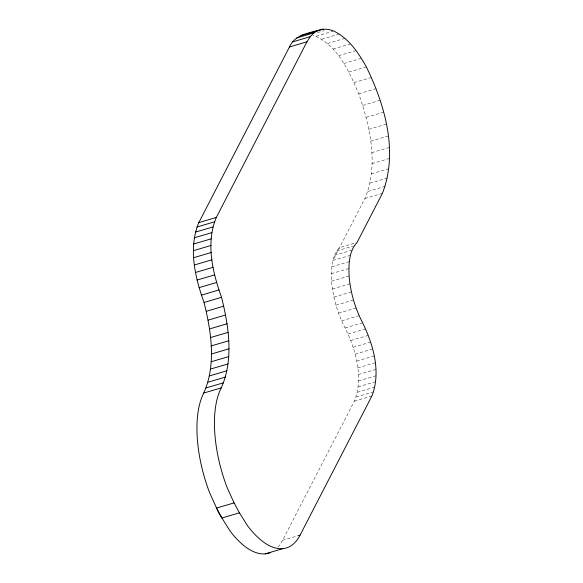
<?xml version="1.0" encoding="UTF-8"?>
<svg xmlns="http://www.w3.org/2000/svg" width="583" height="583" viewBox="0 0 583 583"><rect width="100%" height="100%" fill="white"/><g stroke="black" fill="none" stroke-linecap="round" stroke-linejoin="round"><path stroke-width="0.44" stroke-dasharray="2.92 2.19" d="M277.953 547.131A90.197 40.14 73.5 0 0 282.558 540.332L354.398 401.148C363.734 377.23 355.892 350.099 345.129 327.967C337.564 313.472 332.908 297.461 331.596 281.152C331.166 269.725 331.253 256.498 339.554 247.622L356.228 242.696M350.427 255.31L332.915 260.484L364.9 198.519C378.899 164.974 370.205 126.773 358.72 93.783C349.115 71.352 337.506 44.658 313.129 35.271M317.487 32.597L324.155 30.629M316.219 36.212L332.893 31.285M321.787 39.207L339.291 34.04M327.435 43.521L344.939 38.347M333.061 49.067L350.565 43.9M338.57 55.764L356.082 50.59M343.875 63.481L361.38 58.307M348.874 72.095L366.386 66.921M354.056 82.604L371.568 77.437M358.72 93.783L376.224 88.609M362.779 105.421L380.284 100.247M366.16 117.336L383.672 112.162M368.82 129.309L386.325 124.143M370.701 141.152L388.212 135.977M371.779 152.651L389.284 147.477M372.027 163.612L389.539 158.438M371.444 173.843L388.956 168.669M370.045 183.179L387.557 178.004M367.851 191.45L385.356 186.276M364.9 198.519L382.404 193.352M336.792 250.916L353.466 245.99M334.547 255.281L352.052 250.107M331.814 266.795L349.319 261.621M331.384 273.689L348.896 268.523M331.596 281.152L349.108 275.978M332.448 289.008L349.953 283.834M333.913 297.075L351.425 291.908M335.968 305.193L353.48 300.019M338.563 313.158L356.067 307.984M341.638 320.81L359.143 315.636M345.129 327.967L362.633 322.8M348.124 334.052L365.636 328.885M350.82 340.523L368.332 335.349M353.174 347.257L370.679 342.09M355.134 354.158L372.639 348.984M356.672 361.088L374.177 355.914M357.758 367.939L375.27 362.764M358.377 374.592L375.889 369.425M358.523 380.939L376.035 375.765M358.188 386.864L375.7 381.69M357.379 392.264L374.884 387.09M356.111 397.052L373.616 391.878M354.398 401.148L371.903 395.974M282.558 540.332L298.401 535.653"/><path stroke-width="0.87" d="M270.323 552.626A90.197 40.14 73.5 0 1 230.037 530.924L219.019 513.455L209.647 492.795A90.197 40.14 73.5 0 1 203.759 393.037C216.41 364.513 211.294 331.742 204.043 302.482C195.006 277.413 188.149 248.227 198.803 222.611L289.467 46.961C294.357 35.301 307.605 33.209 318.413 30.294C323.419 28.443 328.856 29.084 333.724 31.037C348.772 38.245 358.458 52.813 366.386 66.921C384.984 105.151 398.532 152.032 382.404 193.352L357.058 242.455C348.765 251.331 348.678 264.558 349.108 275.978C350.412 292.287 355.069 308.298 362.633 322.8C373.397 344.925 381.238 372.056 371.903 395.974L300.07 535.158L298.401 535.653M300.07 535.158A90.197 40.14 73.5 0 1 247.549 525.749L239.402 512.843L234.082 502.889L227.151 487.628A90.197 40.14 73.5 0 1 221.27 387.863C233.914 359.339 228.798 326.575 221.547 297.308C212.511 272.239 205.661 243.053 216.315 217.444L306.971 41.787L310.236 36.671L314.069 32.816L318.413 30.294M306.52 34.076L323.193 29.15M296.565 37.99L314.069 32.816M292.724 41.845L310.236 36.671M289.467 46.961L306.971 41.787M198.803 222.611L216.315 217.444M196.894 227.042L214.406 221.868M195.392 232.121L212.897 226.955M194.307 237.806L211.818 232.632M193.665 244.007L211.17 238.833M193.461 250.661L210.973 245.487M193.709 257.686L211.221 252.512M194.401 264.981L211.913 259.814M195.531 272.472L213.035 267.305M197.083 280.066L214.588 274.892M199.029 287.652L216.541 282.485M201.361 295.158L218.873 289.984M204.043 302.482L221.547 297.308M206.265 311.322L223.77 306.155M208.102 320.162L225.614 314.995M209.545 328.929L227.049 323.754M210.572 337.535L228.084 332.368M211.184 345.93L228.696 340.756M211.374 354.027L228.879 348.853M211.133 361.773L228.645 356.599M210.478 369.09L227.982 363.923M209.399 375.933L226.904 370.759M207.912 382.237L225.417 377.07M206.025 387.957L223.537 382.783M203.759 393.037L221.27 387.863M234.082 502.889L216.57 508.063L221.897 518.01L239.402 512.843M265.214 553.85L282.719 548.676M300.908 35.468L305.689 34.324"/></g></svg>
